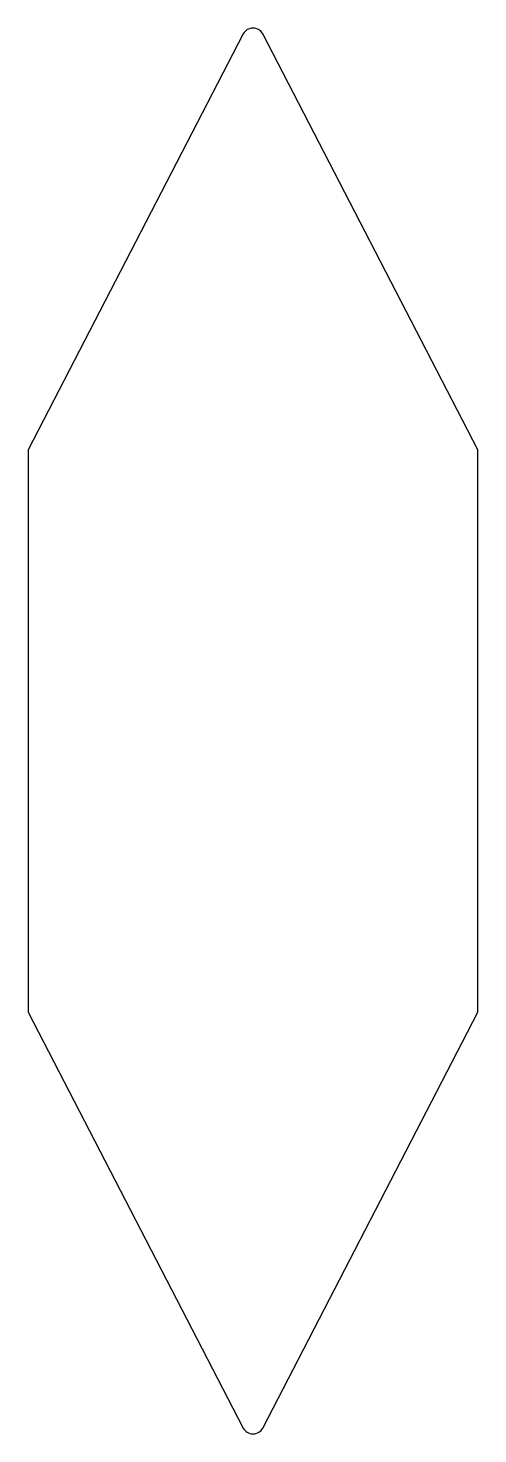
# Model space of a CAD drawing. Extents: x 425.3 to 433.3, y 658.6 to 683.6.
import ezdxf

# ---------------------------------------------------------------- set-up
doc = ezdxf.new("R2010")
doc.units = 0
doc.layers.get('0').update_dxf_attribs({"linetype": 'CONTINUOUS'})

msp = doc.modelspace()

# ---------------------------------------------------------------- linework, layer by layer
msp.add_lwpolyline([(433.301, 676.119), (429.476, 683.517, 0.585901), (429.127, 683.517), (425.301, 676.119), (425.301, 666.119), (429.127, 658.722, 0.585901), (429.476, 658.722), (433.301, 666.119)], format="xyb", close=True)

doc.saveas('drawing.dxf')
